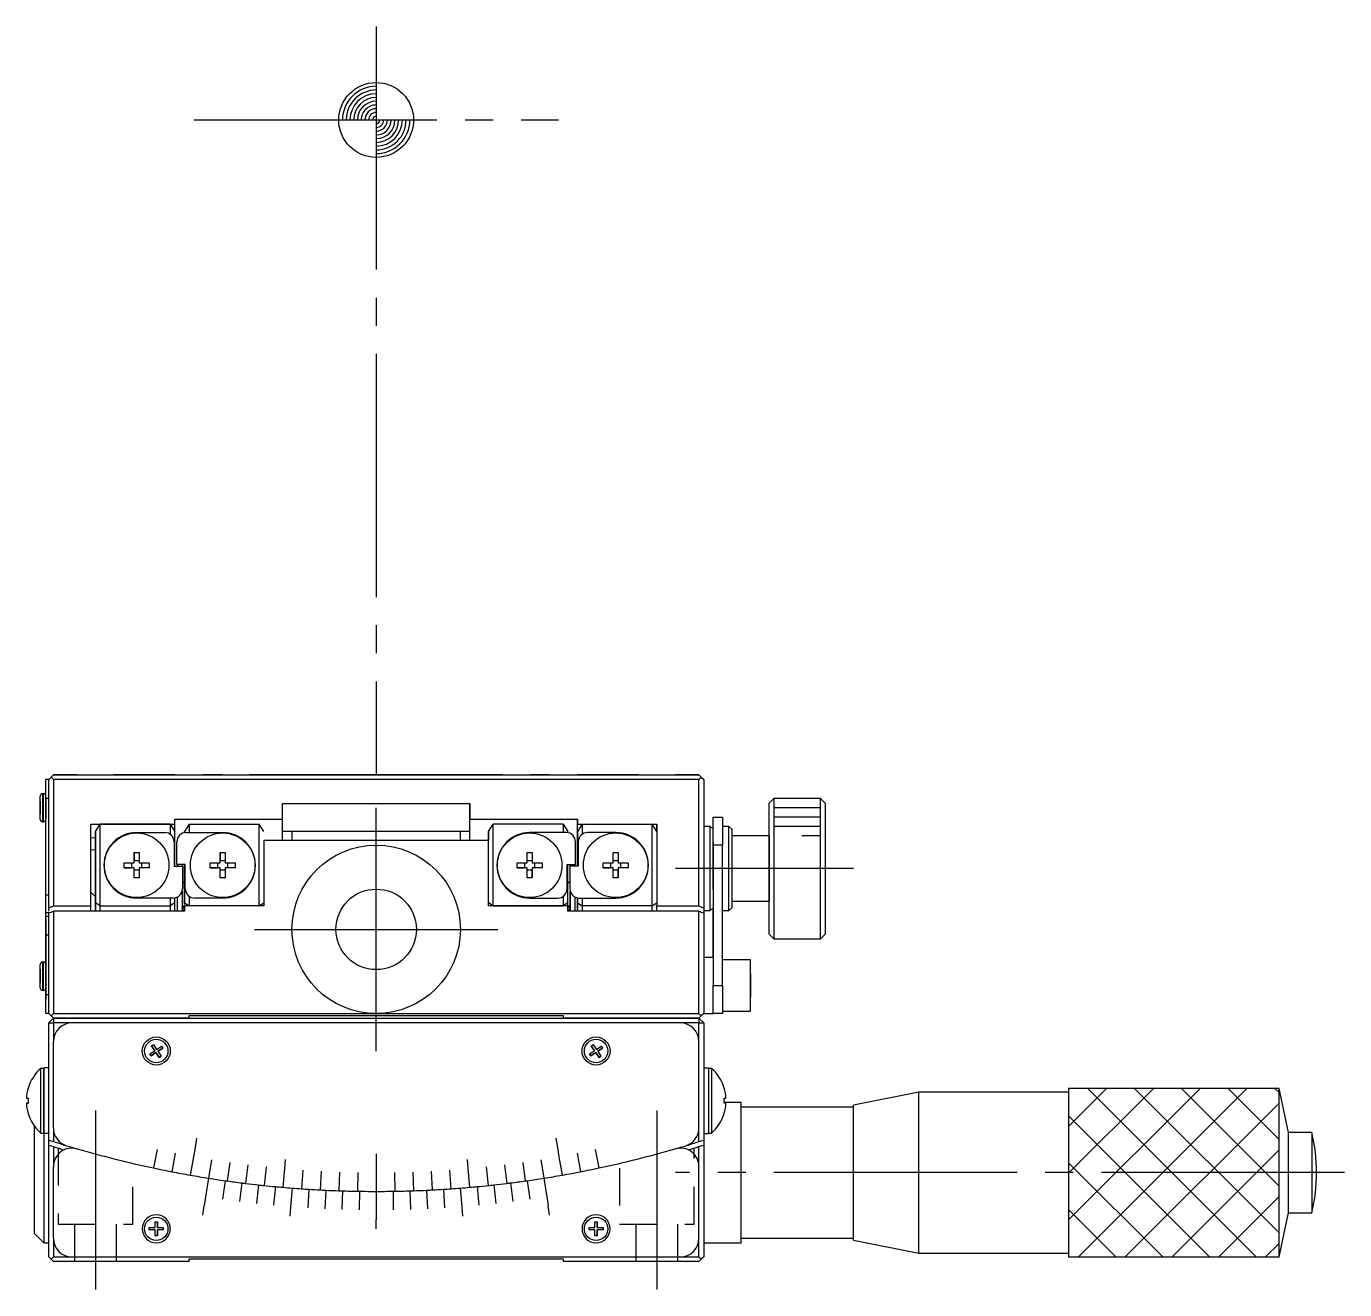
# Model space of a CAD drawing. Extents: x -70 to 134, y 107 to 279.
# Drawn here: x 1.6 to 72.1, y 118.4 to 185.9 of the extents above; entities that cross this region are included whole.
import ezdxf

# ---------------------------------------------------------------- set-up
doc = ezdxf.new("R2010")
doc.units = 0
doc.header["$MEASUREMENT"] = 0
doc.linetypes.add('CENTER', pattern=[17.5, 13, -1.5, 1.5, -1.5])
doc.linetypes.add('DASHED', pattern=[3.5, 2, -1.5])
doc.layers.get('0').update_dxf_attribs({"linetype": 'CONTINUOUS'})
doc.layers.add('CENTER', color=1, linetype='CENTER')

msp = doc.modelspace()

# ---------------------------------------------------------------- linework, layer by layer
at = {"color": 7, "linetype": 'Continuous'}
for p, q in [((3.091, 145.913), (2.966, 145.788)), ((2.966, 145.788), (3.091, 145.913)), ((3.091, 145.913), (37.591, 145.913)), ((4.341, 145.913), (3.091, 145.913)), ((8.341, 145.913), (6.341, 145.913)), ((8.341, 145.913), (6.341, 145.913)), ((8.341, 145.913), (6.341, 145.913)), ((8.341, 145.913), (6.341, 145.913)), ((8.341, 145.913), (6.341, 145.913)), ((8.341, 145.913), (6.341, 145.913)), ((8.341, 145.913), (6.341, 145.913)), ((8.341, 145.913), (6.341, 145.913)), ((9.591, 145.913), (6.341, 145.913)), ((12.091, 145.913), (11.091, 145.913)), ((27.091, 145.913), (13.591, 145.913)), ((18.341, 145.913), (15.341, 145.913)), ((18.341, 145.913), (15.341, 145.913)), ((18.341, 145.913), (15.341, 145.913)), ((18.341, 145.913), (15.341, 145.913)), ((21.591, 145.913), (19.091, 145.913)), ((21.591, 145.913), (19.091, 145.913)), ((25.341, 145.913), (22.341, 145.913)), ((25.341, 145.913), (22.341, 145.913)), ((25.341, 145.913), (22.341, 145.913)), ((25.341, 145.913), (22.341, 145.913)), ((29.591, 145.913), (28.591, 145.913)), ((34.341, 145.913), (31.091, 145.913)), ((34.341, 145.913), (32.341, 145.913)), ((34.341, 145.913), (32.341, 145.913)), ((34.341, 145.913), (32.341, 145.913)), ((34.341, 145.913), (32.341, 145.913)), ((34.341, 145.913), (32.341, 145.913)), ((34.341, 145.913), (32.341, 145.913)), ((34.341, 145.913), (32.341, 145.913)), ((34.341, 145.913), (32.341, 145.913)), ((37.591, 145.913), (36.341, 145.913)), ((37.591, 145.913), (37.716, 145.788)), ((2.691, 144.794), (2.691, 145.663)), ((2.691, 144.663), (2.691, 145.663)), ((2.841, 145.663), (2.691, 145.663)), ((2.841, 145.663), (2.691, 145.663)), ((2.841, 145.663), (2.966, 145.788)), ((2.966, 145.788), (2.841, 145.663)), ((2.841, 144.663), (2.841, 145.663)), ((2.966, 145.788), (3.091, 145.663)), ((3.091, 145.663), (3.091, 138.913)), ((37.591, 145.663), (3.091, 145.663)), ((37.591, 145.663), (37.716, 145.788)), ((37.591, 138.913), (37.591, 145.663)), ((37.716, 145.788), (37.841, 145.663)), ((37.841, 145.663), (37.841, 138.809)), ((2.391, 143.538), (2.391, 144.788)), ((2.391, 144.25), (2.391, 144.788)), ((2.391, 144.509), (2.391, 144.25)), ((2.391, 144.439), (2.391, 144.509)), ((2.391, 144.25), (2.391, 144.439)), ((2.391, 144.424), (2.391, 144.32)), ((2.391, 144.25), (2.391, 144.424)), ((2.566, 144.913), (2.516, 144.913)), ((2.691, 144.663), (2.691, 144.794)), ((2.691, 144.713), (2.691, 144.663)), ((2.691, 144.713), (2.691, 144.663)), ((2.691, 144.713), (2.691, 144.68)), ((2.691, 144.713), (2.691, 144.639)), ((2.691, 144.68), (2.691, 144.663)), ((2.691, 139.486), (2.691, 144.663)), ((2.691, 144.639), (2.691, 144.52)), ((2.691, 144.52), (2.691, 144.373)), ((2.841, 139.486), (2.841, 144.663)), ((2.841, 139.486), (2.841, 144.663)), ((41.591, 144.663), (41.341, 144.413)), ((41.341, 142.663), (41.341, 144.413)), ((41.341, 140.913), (41.341, 144.413)), ((41.591, 144.663), (41.591, 140.913)), ((44.091, 144.663), (41.591, 144.663)), ((44.091, 140.913), (44.091, 144.663)), ((44.341, 144.413), (44.091, 144.663)), ((44.341, 144.413), (44.341, 140.913)), ((2.391, 144.32), (2.391, 144.146)), ((2.391, 144.076), (2.391, 144.25)), ((2.391, 144.18), (2.391, 144.25)), ((2.391, 144.076), (2.391, 144.18)), ((2.391, 144.146), (2.391, 143.887)), ((2.391, 143.814), (2.391, 144.076)), ((2.391, 144.005), (2.391, 144.076)), ((2.391, 144.076), (2.391, 143.901)), ((2.391, 143.817), (2.391, 144.076)), ((2.391, 143.901), (2.391, 144.005)), ((2.391, 143.887), (2.391, 143.817)), ((2.391, 143.538), (2.391, 143.814)), ((2.691, 144.373), (2.691, 144.346)), ((2.691, 144.346), (2.691, 144.32)), ((2.691, 144.32), (2.691, 144.206)), ((2.691, 144.206), (2.691, 144.165)), ((2.691, 144.165), (2.691, 144.105)), ((2.691, 144.105), (2.691, 144.077)), ((2.691, 144.077), (2.691, 144.043)), ((2.691, 144.043), (2.691, 144.007)), ((2.691, 144.007), (2.691, 143.966)), ((2.691, 143.966), (2.691, 143.913)), ((2.691, 143.913), (2.691, 143.819)), ((2.691, 143.819), (2.691, 143.774)), ((2.691, 143.774), (2.691, 143.745)), ((2.691, 143.745), (2.691, 143.709)), ((2.691, 143.709), (2.691, 143.686)), ((15.341, 144.389), (25.341, 144.389)), ((15.341, 143.559), (15.341, 144.389)), ((25.341, 144.389), (25.341, 143.559)), ((25.341, 142.913), (25.341, 144.389)), ((25.341, 143.559), (25.341, 144.389)), ((2.516, 143.413), (2.566, 143.413)), ((2.691, 143.686), (2.691, 143.613)), ((2.691, 143.663), (2.691, 143.613)), ((2.691, 143.663), (2.691, 143.613)), ((2.691, 143.663), (2.691, 143.613)), ((2.691, 139.486), (2.691, 143.538)), ((5.091, 143.283), (5.591, 143.283)), ((5.091, 138.913), (5.091, 143.283)), ((5.341, 142.893), (5.591, 143.283)), ((5.591, 138.913), (5.591, 143.283)), ((9.341, 143.283), (5.591, 143.283)), ((5.591, 143.283), (9.341, 143.283)), ((9.341, 143.283), (9.591, 142.893)), ((9.341, 143.283), (9.591, 143.283)), ((9.341, 143.283), (9.341, 142.738)), ((9.591, 143.559), (15.341, 143.559)), ((9.591, 143.283), (9.591, 143.559)), ((9.591, 142.889), (9.591, 143.283)), ((10.341, 143.283), (10.091, 142.893)), ((10.341, 143.283), (14.091, 143.283)), ((10.341, 143.283), (10.341, 142.834)), ((14.091, 138.913), (14.091, 143.283)), ((14.341, 142.893), (14.091, 143.283)), ((15.341, 142.413), (15.341, 143.559)), ((25.341, 143.559), (31.091, 143.559)), ((25.341, 142.913), (25.341, 143.559)), ((25.341, 142.413), (25.341, 143.559)), ((26.341, 142.893), (26.591, 143.283)), ((26.591, 138.913), (26.591, 143.283)), ((30.341, 143.283), (26.591, 143.283)), ((30.341, 143.283), (30.591, 142.893)), ((30.341, 143.283), (30.341, 142.834)), ((31.091, 143.559), (31.091, 143.283)), ((31.091, 142.913), (31.091, 143.559)), ((31.341, 143.283), (31.091, 142.893)), ((31.091, 143.283), (31.341, 143.283)), ((31.091, 142.889), (31.091, 143.283)), ((31.341, 143.283), (35.091, 143.283)), ((31.341, 143.283), (35.091, 143.283)), ((31.341, 143.283), (31.341, 142.738)), ((35.091, 138.913), (35.091, 143.283)), ((35.341, 142.893), (35.091, 143.283)), ((35.091, 143.283), (35.341, 143.283)), ((35.341, 143.283), (35.341, 138.913)), ((35.341, 142.884), (35.341, 143.283)), ((38.191, 143.163), (37.841, 143.163)), ((38.341, 143.013), (38.191, 143.163)), ((38.191, 138.663), (38.191, 143.163)), ((38.341, 142.163), (38.341, 143.663)), ((38.341, 143.663), (38.841, 143.663)), ((38.341, 143.013), (38.341, 143.663)), ((38.841, 143.663), (38.841, 142.163)), ((39.191, 143.163), (38.841, 143.163)), ((39.191, 140.913), (39.191, 143.163)), ((39.341, 143.013), (39.191, 143.163)), ((39.341, 143.013), (39.341, 140.913)), ((5.341, 142.548), (5.091, 142.532)), ((5.341, 142.893), (5.341, 139.08)), ((5.341, 139.163), (5.341, 142.893)), ((7.541, 142.838), (9.041, 142.838)), ((9.541, 142.338), (9.541, 141.038)), ((9.591, 141.864), (9.591, 142.893)), ((9.691, 141.134), (9.691, 142.334)), ((10.091, 142.893), (10.091, 142.824)), ((10.091, 142.824), (10.091, 142.893)), ((10.191, 142.834), (12.141, 142.834)), ((14.341, 142.413), (14.341, 138.913)), ((26.341, 142.413), (14.341, 142.413)), ((26.341, 142.413), (14.341, 142.413)), ((15.341, 142.913), (25.341, 142.913)), ((15.841, 142.913), (15.841, 142.413)), ((24.841, 142.413), (24.841, 142.913)), ((26.341, 142.893), (26.341, 142.413)), ((26.341, 142.413), (26.341, 142.893)), ((26.341, 138.913), (26.341, 142.413)), ((30.491, 142.834), (28.541, 142.834)), ((30.591, 142.824), (30.591, 142.893)), ((30.991, 141.134), (30.991, 142.334)), ((31.091, 141.864), (31.091, 142.893)), ((31.091, 142.893), (31.091, 141.038)), ((31.141, 142.338), (31.141, 141.038)), ((31.141, 142.338), (31.141, 141.038)), ((33.141, 142.838), (31.641, 142.838)), ((38.341, 140.094), (38.341, 142.336)), ((38.341, 142.328), (38.341, 142.336)), ((38.341, 142.328), (38.341, 142.038)), ((41.341, 142.663), (39.341, 142.663)), ((41.341, 139.163), (41.341, 142.663)), ((41.341, 142.663), (41.341, 140.913)), ((5.091, 141.923), (5.341, 141.909)), ((7.411, 141.762), (7.671, 141.762)), ((7.411, 141.218), (7.411, 141.762)), ((7.411, 141.762), (7.411, 141.35)), ((7.671, 141.762), (7.671, 141.218)), ((9.541, 141.831), (9.591, 141.864)), ((9.591, 141.038), (9.591, 141.864)), ((12.011, 141.762), (12.271, 141.762)), ((12.011, 141.218), (12.011, 141.762)), ((12.011, 141.762), (12.011, 141.35)), ((12.271, 141.762), (12.271, 141.218)), ((28.411, 141.762), (28.671, 141.762)), ((28.411, 141.218), (28.411, 141.762)), ((28.671, 141.762), (28.671, 141.218)), ((28.671, 141.762), (28.671, 141.35)), ((31.091, 141.038), (31.091, 141.864)), ((31.141, 141.831), (31.091, 141.864)), ((33.011, 141.762), (33.271, 141.762)), ((33.011, 141.218), (33.011, 141.762)), ((33.271, 141.762), (33.271, 141.218)), ((33.271, 141.762), (33.271, 141.35)), ((38.341, 142.163), (38.341, 134.663)), ((38.841, 134.663), (38.841, 142.163)), ((6.868, 140.958), (6.868, 141.218)), ((6.868, 141.218), (7.411, 141.218)), ((7.411, 140.958), (6.868, 140.958)), ((6.868, 140.958), (7.28, 140.958)), ((7.28, 140.958), (7.28, 141.218)), ((7.411, 140.958), (7.28, 140.958)), ((7.411, 141.218), (7.411, 141.35)), ((7.411, 141.35), (7.671, 141.35)), ((7.411, 140.414), (7.411, 140.958)), ((7.411, 140.826), (7.411, 140.958)), ((7.671, 141.218), (8.215, 141.218)), ((7.671, 140.958), (7.671, 140.414)), ((8.215, 140.958), (7.671, 140.958)), ((7.803, 140.958), (7.671, 140.958)), ((7.803, 141.218), (7.803, 140.958)), ((8.215, 140.958), (7.803, 140.958)), ((8.215, 141.218), (8.215, 140.958)), ((9.541, 141.038), (9.991, 141.038)), ((10.141, 141.134), (9.691, 141.134)), ((9.716, 141.038), (9.716, 141.134)), ((9.716, 141.134), (9.716, 141.038)), ((9.966, 141.134), (9.966, 141.038)), ((9.991, 141.038), (9.991, 139.838)), ((10.091, 141.134), (10.091, 140.124)), ((10.091, 140.124), (10.091, 141.134)), ((10.141, 139.834), (10.141, 141.134)), ((11.468, 140.958), (11.468, 141.218)), ((11.468, 141.218), (12.011, 141.218)), ((12.011, 140.958), (11.468, 140.958)), ((11.468, 140.958), (11.88, 140.958)), ((11.88, 140.958), (11.88, 141.218)), ((12.011, 140.958), (11.88, 140.958)), ((12.011, 141.218), (12.011, 141.35)), ((12.011, 141.35), (12.271, 141.35)), ((12.011, 140.414), (12.011, 140.958)), ((12.011, 140.826), (12.011, 140.958)), ((12.271, 141.218), (12.815, 141.218)), ((12.271, 140.958), (12.271, 140.414)), ((12.815, 140.958), (12.271, 140.958)), ((12.403, 140.958), (12.271, 140.958)), ((12.403, 141.218), (12.403, 140.958)), ((12.815, 140.958), (12.403, 140.958)), ((12.815, 141.218), (12.815, 140.958)), ((27.868, 140.958), (27.868, 141.218)), ((27.868, 141.218), (28.411, 141.218)), ((28.411, 140.958), (27.868, 140.958)), ((27.868, 140.958), (28.28, 140.958)), ((28.28, 140.958), (28.28, 141.218)), ((28.411, 140.958), (28.28, 140.958)), ((28.411, 141.35), (28.671, 141.35)), ((28.411, 140.414), (28.411, 140.958)), ((28.671, 141.35), (28.671, 141.218)), ((28.671, 141.218), (29.215, 141.218)), ((28.671, 140.958), (28.671, 140.414)), ((29.215, 140.958), (28.671, 140.958)), ((28.671, 140.958), (28.671, 140.826)), ((28.803, 140.958), (28.671, 140.958)), ((28.803, 141.218), (28.803, 140.958)), ((29.215, 140.958), (28.803, 140.958)), ((29.215, 141.218), (29.215, 140.958)), ((30.541, 141.134), (30.991, 141.134)), ((30.541, 139.834), (30.541, 141.134)), ((30.591, 140.124), (30.591, 141.134)), ((30.691, 141.038), (30.691, 139.838)), ((31.141, 141.038), (30.691, 141.038)), ((30.691, 141.038), (30.691, 139.838)), ((30.716, 141.134), (30.716, 141.038)), ((30.716, 141.038), (30.716, 141.134)), ((30.966, 141.038), (30.966, 141.134)), ((32.468, 140.958), (32.468, 141.218)), ((32.468, 141.218), (33.011, 141.218)), ((33.011, 140.958), (32.468, 140.958)), ((32.468, 140.958), (32.88, 140.958)), ((32.88, 140.958), (32.88, 141.218)), ((33.011, 140.958), (32.88, 140.958)), ((33.011, 141.35), (33.271, 141.35)), ((33.011, 140.414), (33.011, 140.958)), ((33.271, 141.35), (33.271, 141.218)), ((33.271, 141.218), (33.815, 141.218)), ((33.271, 140.958), (33.271, 140.414)), ((33.815, 140.958), (33.271, 140.958)), ((33.403, 140.958), (33.271, 140.958)), ((33.271, 140.958), (33.271, 140.826)), ((33.403, 141.218), (33.403, 140.958)), ((33.815, 140.958), (33.403, 140.958)), ((33.815, 141.218), (33.815, 140.958)), ((39.191, 138.663), (39.191, 140.913)), ((39.341, 140.913), (39.341, 138.813)), ((41.341, 137.413), (41.341, 140.913)), ((41.341, 140.913), (41.341, 139.163)), ((41.591, 140.913), (41.591, 137.163)), ((44.091, 137.163), (44.091, 140.913)), ((44.341, 140.913), (44.341, 137.413)), ((7.411, 140.414), (7.411, 140.826)), ((7.671, 140.826), (7.411, 140.826)), ((7.671, 140.414), (7.411, 140.414)), ((10.102, 140.114), (9.991, 140.22)), ((12.011, 140.414), (12.011, 140.826)), ((12.271, 140.826), (12.011, 140.826)), ((12.271, 140.414), (12.011, 140.414)), ((28.671, 140.826), (28.411, 140.826)), ((28.671, 140.414), (28.411, 140.414)), ((28.671, 140.414), (28.671, 140.826)), ((30.691, 140.22), (30.581, 140.114)), ((33.271, 140.826), (33.011, 140.826)), ((33.271, 140.414), (33.011, 140.414)), ((33.271, 140.414), (33.271, 140.826)), ((2.691, 138.555), (2.691, 139.486)), ((2.691, 138.555), (2.691, 139.486)), ((2.841, 138.809), (2.841, 139.486)), ((5.209, 139.538), (5.091, 139.655)), ((5.334, 139.413), (5.209, 139.538)), ((9.966, 139.682), (9.966, 138.642)), ((10.091, 140.098), (10.142, 140.173)), ((10.091, 140.098), (10.091, 139.807)), ((10.091, 139.08), (10.091, 140.098)), ((10.091, 139.807), (10.091, 139)), ((30.591, 140.098), (30.541, 140.173)), ((30.591, 139.08), (30.591, 140.098)), ((30.716, 139.682), (30.716, 138.642)), ((30.716, 138.642), (30.716, 139.682)), ((38.341, 139.788), (38.341, 140.094)), ((2.841, 138.632), (2.841, 138.809)), ((3.091, 138.913), (5.091, 138.913)), ((5.091, 138.642), (5.091, 138.913)), ((5.334, 139.413), (5.334, 138.642)), ((5.334, 139.413), (5.341, 139.413)), ((5.341, 139.163), (5.341, 139.413)), ((5.341, 139.08), (5.341, 139.413)), ((5.591, 138.913), (5.341, 139.08)), ((5.341, 139.08), (5.341, 138.642)), ((5.341, 139.08), (5.341, 138.642)), ((5.591, 138.913), (9.341, 138.913)), ((5.591, 138.642), (5.591, 138.913)), ((9.491, 139.338), (7.541, 139.338)), ((9.341, 139.338), (9.341, 138.913)), ((9.591, 139.08), (9.341, 138.913)), ((9.341, 138.913), (9.341, 138.642)), ((9.591, 139.08), (9.591, 139.348)), ((9.591, 138.642), (9.591, 139.08)), ((9.716, 138.642), (9.716, 139.392)), ((9.716, 138.642), (9.716, 139.392)), ((10.091, 139.08), (10.341, 138.913)), ((10.091, 139.009), (10.091, 139.08)), ((10.091, 138.913), (10.091, 138.642)), ((10.341, 138.913), (10.091, 138.913)), ((10.091, 138.642), (10.091, 138.913)), ((10.341, 139.434), (10.341, 138.913)), ((14.091, 138.913), (10.341, 138.913)), ((14.091, 138.913), (10.341, 138.913)), ((12.141, 139.334), (10.641, 139.334)), ((14.091, 138.913), (14.341, 139.08)), ((14.341, 138.913), (14.091, 138.913)), ((26.591, 138.913), (26.341, 139.08)), ((26.591, 138.913), (26.341, 138.913)), ((26.591, 138.913), (30.341, 138.913)), ((30.341, 138.913), (26.591, 138.913)), ((28.541, 139.334), (30.041, 139.334)), ((30.341, 139.434), (30.341, 138.913)), ((30.591, 139.08), (30.341, 138.913)), ((30.591, 138.913), (30.341, 138.913)), ((30.591, 138.913), (30.591, 139.08)), ((30.591, 138.642), (30.591, 138.913)), ((30.966, 138.642), (30.966, 139.392)), ((31.091, 139.348), (31.091, 138.642)), ((31.091, 139.08), (31.091, 139.348)), ((31.091, 139.08), (31.341, 138.913)), ((31.091, 138.642), (31.091, 139.08)), ((31.191, 139.338), (33.141, 139.338)), ((31.341, 139.338), (31.341, 138.913)), ((35.091, 138.913), (31.341, 138.913)), ((31.341, 138.913), (31.341, 138.642)), ((35.091, 138.913), (35.341, 139.08)), ((35.091, 138.642), (35.091, 138.913)), ((35.341, 138.913), (37.591, 138.913)), ((35.341, 138.642), (35.341, 138.913)), ((37.841, 138.809), (37.841, 138.539)), ((38.191, 138.663), (38.341, 138.813)), ((38.341, 137.413), (38.341, 138.813)), ((39.191, 138.663), (39.341, 138.813)), ((39.341, 139.163), (41.341, 139.163)), ((41.341, 137.413), (41.341, 139.163)), ((2.691, 138.345), (2.691, 138.555)), ((2.691, 138.345), (2.691, 138.555)), ((2.691, 137.345), (2.691, 138.345)), ((2.691, 138.282), (2.691, 138.345)), ((2.841, 138.345), (2.691, 138.345)), ((2.691, 138.282), (2.691, 136.407)), ((2.841, 137.345), (2.841, 138.539)), ((3.091, 138.642), (3.091, 133.163)), ((10.091, 138.642), (3.091, 138.642)), ((37.591, 138.642), (30.591, 138.642)), ((37.591, 133.163), (37.591, 138.642)), ((37.841, 138.663), (38.191, 138.663)), ((37.841, 138.539), (37.841, 133.163)), ((38.841, 138.663), (39.191, 138.663)), ((38.341, 137.56), (38.341, 137.563)), ((38.341, 136.668), (38.341, 137.563)), ((38.341, 137.56), (38.341, 137.563)), ((38.341, 137.413), (38.341, 137.563)), ((38.341, 137.56), (38.341, 137.413)), ((38.341, 137.56), (38.341, 137.413)), ((38.341, 136.163), (38.341, 137.413)), ((38.341, 136.668), (38.341, 137.413)), ((41.341, 137.413), (41.591, 137.163)), ((44.091, 137.163), (44.341, 137.413)), ((2.691, 134.163), (2.691, 137.345)), ((2.841, 134.163), (2.841, 137.345)), ((2.841, 134.163), (2.841, 137.345)), ((38.341, 136.668), (38.341, 136.163)), ((38.341, 136.163), (38.341, 136.668)), ((41.591, 137.163), (44.091, 137.163)), ((2.691, 136.407), (2.691, 136.249)), ((2.691, 136.249), (2.691, 136.104)), ((2.691, 136.104), (2.691, 135.973)), ((2.691, 135.973), (2.691, 135.867)), ((38.341, 136.163), (37.841, 136.163)), ((40.341, 136.038), (38.841, 136.038)), ((40.341, 133.288), (40.341, 136.038)), ((40.341, 133.288), (40.341, 136.038)), ((2.391, 134.538), (2.391, 135.788)), ((2.391, 135.225), (2.391, 135.788)), ((2.391, 135.538), (2.391, 135.225)), ((2.391, 135.225), (2.391, 135.538)), ((2.566, 135.913), (2.516, 135.913)), ((2.691, 135.772), (2.691, 135.752)), ((2.691, 135.752), (2.691, 135.688)), ((2.691, 135.713), (2.691, 135.663)), ((2.691, 135.713), (2.691, 134.613)), ((2.691, 135.688), (2.691, 135.662)), ((40.341, 135.288), (40.341, 134.663)), ((40.341, 134.663), (40.341, 135.288)), ((2.391, 135.1), (2.391, 135.225)), ((2.391, 135.225), (2.391, 135.1)), ((2.391, 135.1), (2.391, 135.225)), ((2.391, 134.538), (2.391, 135.1)), ((2.391, 134.788), (2.391, 135.1)), ((2.391, 135.1), (2.391, 134.788)), ((2.691, 134.663), (2.691, 134.613)), ((2.691, 134.663), (2.691, 134.613)), ((2.691, 134.663), (2.691, 134.613)), ((38.341, 133.163), (38.341, 134.663)), ((38.841, 134.663), (38.841, 133.163)), ((40.341, 134.038), (40.341, 134.663)), ((40.341, 134.663), (40.341, 134.038)), ((2.516, 134.413), (2.566, 134.413)), ((2.691, 134.163), (2.691, 134.538)), ((2.691, 133.163), (2.691, 134.163)), ((2.691, 133.163), (2.691, 134.163)), ((2.841, 133.163), (2.841, 134.163)), ((2.841, 133.163), (2.691, 133.163)), ((2.966, 133.038), (2.841, 133.163)), ((3.091, 133.163), (2.966, 133.038)), ((3.091, 133.163), (20.341, 133.163)), ((20.341, 133.163), (37.591, 133.163)), ((37.716, 133.038), (37.591, 133.163)), ((37.841, 133.163), (37.716, 133.038)), ((37.841, 133.163), (38.341, 133.163)), ((38.841, 133.163), (38.341, 133.163)), ((38.841, 133.288), (40.341, 133.288)), ((3.091, 132.913), (2.841, 132.663)), ((2.841, 126.403), (2.841, 132.663)), ((2.841, 132.663), (3.091, 132.663)), ((3.091, 132.913), (2.966, 133.038)), ((10.341, 132.913), (3.091, 132.913)), ((3.091, 132.913), (10.341, 132.913)), ((3.091, 132.913), (3.091, 132.663)), ((3.091, 132.663), (3.091, 131.663)), ((4.091, 132.663), (3.091, 132.663)), ((36.591, 132.663), (4.091, 132.663)), ((10.341, 133.063), (30.341, 133.063)), ((10.341, 132.913), (10.341, 133.063)), ((10.341, 132.913), (30.341, 132.913)), ((30.341, 133.063), (30.341, 132.913)), ((30.341, 133.063), (30.341, 132.913)), ((37.591, 132.913), (30.341, 132.913)), ((30.341, 132.913), (37.591, 132.913)), ((37.591, 132.663), (36.591, 132.663)), ((37.591, 132.913), (37.716, 133.038)), ((37.591, 132.913), (37.591, 132.663)), ((37.591, 132.913), (37.841, 132.663)), ((37.591, 131.663), (37.591, 132.663)), ((37.591, 132.663), (37.841, 132.663)), ((37.841, 132.663), (37.841, 126.403)), ((3.091, 127.061), (3.091, 131.663)), ((8.245, 131.005), (8.505, 131.18)), ((8.575, 131.076), (8.315, 130.901)), ((8.315, 130.901), (8.575, 131.076)), ((8.33, 131.439), (8.434, 131.509)), ((8.505, 131.18), (8.33, 131.439)), ((8.33, 131.439), (8.505, 131.18)), ((8.434, 131.509), (8.608, 131.25)), ((8.749, 130.817), (8.575, 131.076)), ((8.575, 131.076), (8.749, 130.817)), ((8.608, 131.25), (8.868, 131.424)), ((8.937, 131.32), (8.678, 131.146)), ((8.678, 131.146), (8.937, 131.32)), ((8.678, 131.146), (8.853, 130.887)), ((8.868, 131.424), (8.937, 131.32)), ((31.745, 131.005), (32.005, 131.18)), ((32.075, 131.076), (31.815, 130.901)), ((31.815, 130.901), (32.075, 131.076)), ((31.83, 131.439), (31.934, 131.509)), ((32.005, 131.18), (31.83, 131.439)), ((31.83, 131.439), (32.005, 131.18)), ((31.934, 131.509), (32.108, 131.25)), ((32.249, 130.817), (32.075, 131.076)), ((32.075, 131.076), (32.249, 130.817)), ((32.108, 131.25), (32.368, 131.424)), ((32.437, 131.32), (32.178, 131.146)), ((32.178, 131.146), (32.437, 131.32)), ((32.178, 131.146), (32.353, 130.887)), ((32.368, 131.424), (32.437, 131.32)), ((37.591, 127.061), (37.591, 131.663)), ((8.315, 130.901), (8.245, 131.005)), ((8.245, 131.005), (8.315, 130.901)), ((8.853, 130.887), (8.749, 130.817)), ((8.749, 130.817), (8.853, 130.887)), ((31.815, 130.901), (31.745, 131.005)), ((31.745, 131.005), (31.815, 130.901)), ((32.353, 130.887), (32.249, 130.817)), ((32.249, 130.817), (32.353, 130.887)), ((2.591, 130.232), (2.42, 130.232)), ((2.42, 126.782), (2.42, 130.232)), ((2.841, 130.262), (2.591, 130.262)), ((2.591, 130.262), (2.591, 130.257)), ((2.591, 130.262), (2.591, 130.257)), ((2.591, 130.257), (2.591, 130.232)), ((2.841, 130.257), (2.591, 130.257)), ((2.591, 130.257), (2.591, 130.232)), ((2.591, 130.232), (2.591, 126.785)), ((2.591, 126.782), (2.591, 130.232)), ((37.841, 130.262), (38.091, 130.262)), ((37.841, 130.257), (38.091, 130.257)), ((38.091, 130.262), (38.091, 130.257)), ((38.091, 130.262), (38.091, 130.257)), ((38.091, 130.257), (38.091, 130.232)), ((38.091, 130.257), (38.091, 130.232)), ((38.091, 130.257), (38.091, 130.232)), ((38.091, 130.257), (38.091, 130.257)), ((38.091, 130.232), (38.091, 129.38)), ((38.263, 130.232), (38.091, 130.232)), ((38.091, 130.232), (38.091, 126.782)), ((38.263, 130.232), (38.263, 126.782)), ((1.743, 129.183), (1.746, 129.181)), ((38.091, 129.38), (38.091, 128.866)), ((38.937, 129.181), (38.94, 129.183)), ((49.341, 128.963), (45.841, 128.263)), ((49.341, 124.663), (49.341, 128.963)), ((57.341, 128.963), (49.341, 128.963)), ((68.591, 129.163), (57.341, 129.163)), ((57.341, 129.163), (57.341, 120.163)), ((69.091, 126.813), (68.591, 129.163)), ((68.591, 120.163), (68.591, 129.163)), ((1.649, 128.637), (1.746, 128.637)), ((1.746, 128.377), (1.649, 128.377)), ((1.649, 128.377), (1.746, 128.377)), ((1.746, 128.637), (1.746, 128.377)), ((38.091, 128.866), (38.091, 128.596)), ((38.091, 128.596), (38.091, 128.146)), ((38.937, 128.377), (38.937, 128.637)), ((38.937, 128.637), (39.034, 128.637)), ((39.034, 128.377), (38.937, 128.377)), ((39.034, 128.377), (38.937, 128.377)), ((39.841, 128.413), (38.938, 128.413)), ((39.841, 120.913), (39.841, 128.413)), ((45.841, 124.663), (45.841, 128.263)), ((1.746, 127.834), (1.743, 127.832)), ((1.746, 127.834), (1.743, 127.832)), ((38.091, 128.146), (38.091, 127.967)), ((38.091, 127.967), (38.091, 127.337)), ((38.94, 127.832), (38.937, 127.834)), ((38.94, 127.832), (38.937, 127.834)), ((45.841, 128.163), (39.841, 128.163)), ((2.091, 121.413), (2.091, 127.141)), ((3.091, 127.061), (3.091, 126.323)), ((37.591, 126.323), (37.591, 127.061)), ((38.091, 127.337), (38.091, 126.948)), ((38.091, 126.948), (38.091, 126.83)), ((38.091, 126.83), (38.091, 126.779)), ((70.341, 126.813), (69.091, 126.813)), ((69.091, 122.513), (69.091, 126.813)), ((70.341, 126.813), (70.341, 124.663)), ((2.42, 126.782), (2.591, 126.782)), ((2.591, 126.785), (2.591, 126.757)), ((2.591, 126.782), (2.591, 126.757)), ((2.591, 126.782), (2.591, 120.913)), ((2.841, 126.757), (2.591, 126.757)), ((2.841, 126.14), (2.841, 126.403)), ((2.841, 120.163), (2.841, 126.14)), ((37.841, 126.757), (38.091, 126.757)), ((37.841, 126.403), (37.841, 126.14)), ((37.841, 126.14), (37.841, 120.163)), ((38.091, 126.782), (38.091, 126.762)), ((38.091, 126.782), (38.263, 126.782)), ((38.091, 126.782), (38.091, 126.757)), ((38.091, 126.779), (38.091, 126.757)), ((3.091, 126.061), (3.091, 124.975)), ((37.591, 124.975), (37.591, 126.061)), ((3.091, 121.163), (3.091, 124.975)), ((37.591, 121.163), (37.591, 124.975)), ((45.841, 121.063), (45.841, 124.663)), ((49.341, 120.363), (49.341, 124.663)), ((70.341, 124.663), (70.341, 122.513)), ((8.529, 122.038), (8.654, 122.038)), ((8.529, 121.725), (8.529, 122.038)), ((8.654, 122.038), (8.654, 121.725)), ((8.654, 121.725), (8.654, 122.038)), ((32.029, 122.038), (32.154, 122.038)), ((32.029, 121.725), (32.029, 122.038)), ((32.154, 122.038), (32.154, 121.725)), ((32.154, 121.725), (32.154, 122.038)), ((68.591, 120.163), (69.091, 122.513)), ((69.091, 122.513), (70.341, 122.513)), ((2.091, 121.413), (2.591, 120.913)), ((3.091, 121.163), (3.091, 120.163)), ((8.216, 121.725), (8.529, 121.725)), ((8.216, 121.6), (8.216, 121.725)), ((8.529, 121.6), (8.216, 121.6)), ((8.529, 121.288), (8.529, 121.6)), ((8.654, 121.288), (8.529, 121.288)), ((8.654, 121.725), (8.966, 121.725)), ((8.966, 121.6), (8.654, 121.6)), ((8.654, 121.6), (8.654, 121.288)), ((8.654, 121.288), (8.654, 121.6)), ((8.966, 121.725), (8.966, 121.6)), ((8.966, 121.6), (8.966, 121.725)), ((31.716, 121.725), (32.029, 121.725)), ((31.716, 121.6), (31.716, 121.725)), ((32.029, 121.6), (31.716, 121.6)), ((32.029, 121.288), (32.029, 121.6)), ((32.154, 121.288), (32.029, 121.288)), ((32.154, 121.725), (32.466, 121.725)), ((32.466, 121.6), (32.154, 121.6)), ((32.154, 121.6), (32.154, 121.288)), ((32.154, 121.288), (32.154, 121.6)), ((32.466, 121.725), (32.466, 121.6)), ((32.466, 121.6), (32.466, 121.725)), ((37.591, 120.163), (37.591, 121.163)), ((39.841, 121.163), (45.841, 121.163)), ((2.591, 120.913), (2.841, 120.913)), ((37.841, 120.913), (39.841, 120.913)), ((45.841, 121.063), (49.341, 120.363)), ((2.966, 120.038), (2.841, 120.163)), ((3.091, 120.163), (2.966, 120.038)), ((2.966, 120.038), (3.091, 119.913)), ((3.091, 120.163), (4.091, 120.163)), ((10.341, 119.913), (3.091, 119.913)), ((4.091, 120.163), (36.591, 120.163)), ((10.341, 120.063), (30.341, 120.063)), ((10.341, 119.913), (10.341, 120.063)), ((30.341, 120.063), (30.341, 119.913)), ((37.591, 119.913), (30.341, 119.913)), ((36.591, 120.163), (37.591, 120.163)), ((37.716, 120.038), (37.591, 120.163)), ((37.591, 119.913), (37.716, 120.038)), ((37.841, 120.163), (37.716, 120.038)), ((49.341, 120.363), (57.341, 120.363)), ((57.341, 120.163), (68.591, 120.163))]:
    msp.add_line(p, q, dxfattribs=at)
at = {"color": 3, "linetype": 'Continuous'}
for p, q in [((2.516, 144.913), (2.516, 143.413)), ((2.566, 144.582), (2.566, 144.913)), ((2.566, 143.413), (2.566, 144.582)), ((2.841, 144.663), (2.691, 144.663)), ((44.091, 144.163), (41.591, 144.163)), ((44.091, 143.663), (41.591, 143.663)), ((44.091, 143.163), (41.591, 143.163)), ((44.091, 142.663), (43.091, 142.663)), ((38.841, 142.163), (38.341, 142.163)), ((2.841, 139.486), (2.691, 139.486)), ((2.841, 138.555), (2.691, 138.555)), ((2.841, 137.345), (2.691, 137.345)), ((2.691, 135.973), (2.691, 135.323)), ((2.516, 135.913), (2.516, 134.413)), ((2.566, 134.413), (2.566, 135.913)), ((2.691, 135.867), (2.691, 135.788)), ((2.691, 134.985), (2.691, 134.491)), ((2.691, 134.985), (2.691, 134.491)), ((2.691, 134.556), (2.691, 134.058)), ((2.691, 134.556), (2.691, 134.058)), ((38.341, 134.663), (38.841, 134.663)), ((2.691, 134.538), (2.691, 134.464)), ((2.691, 134.538), (2.691, 134.436)), ((2.691, 134.538), (2.691, 134.418)), ((2.691, 134.538), (2.691, 134.413)), ((2.691, 134.538), (2.691, 134.418)), ((2.691, 134.538), (2.691, 134.436)), ((2.691, 134.538), (2.691, 134.464)), ((2.691, 133.998), (2.691, 134.491)), ((2.691, 133.998), (2.691, 134.491)), ((2.691, 134.413), (2.691, 133.913)), ((2.841, 134.163), (2.691, 134.163)), ((2.691, 133.413), (2.691, 133.913)), ((57.341, 127.134), (59.37, 129.163)), ((57.341, 124.634), (61.87, 129.163)), ((57.341, 122.134), (64.37, 129.163)), ((57.87, 120.163), (66.87, 129.163)), ((58.37, 129.163), (67.37, 120.163)), ((60.87, 129.163), (68.591, 121.441)), ((63.37, 129.163), (68.591, 123.941)), ((65.87, 129.163), (68.591, 126.441)), ((68.37, 129.163), (68.591, 128.941)), ((60.37, 120.163), (68.591, 128.384)), ((57.341, 127.691), (64.87, 120.163)), ((10.747, 126.502), (10.661, 126.01)), ((29.936, 126.502), (30.022, 126.01)), ((8.646, 125.892), (8.439, 124.914)), ((9.608, 125.696), (9.418, 124.715)), ((10.574, 125.517), (10.4, 124.533)), ((10.661, 126.01), (10.574, 125.517)), ((20.341, 125.663), (20.341, 125.163)), ((30.022, 126.01), (30.109, 125.517)), ((30.109, 125.517), (30.283, 124.533)), ((31.074, 125.696), (31.265, 124.715)), ((32.036, 125.892), (32.244, 124.914)), ((62.87, 120.163), (68.591, 125.884)), ((11.542, 125.355), (11.386, 124.368)), ((12.513, 125.21), (12.374, 124.22)), ((13.486, 125.082), (13.364, 124.089)), ((14.462, 124.971), (14.357, 123.976)), ((15.439, 124.877), (15.352, 123.881)), ((15.483, 125.375), (15.439, 124.877)), ((16.418, 124.8), (16.348, 123.802)), ((17.398, 124.74), (17.345, 123.741)), ((18.378, 124.697), (18.343, 123.698)), ((20.341, 125.163), (20.341, 124.663)), ((22.305, 124.697), (22.339, 123.698)), ((23.285, 124.74), (23.338, 123.741)), ((24.265, 124.8), (24.335, 123.802)), ((25.2, 125.375), (25.244, 124.877)), ((25.244, 124.877), (25.331, 123.881)), ((26.221, 124.971), (26.326, 123.976)), ((27.197, 125.082), (27.318, 124.089)), ((28.17, 125.21), (28.309, 124.22)), ((29.141, 125.355), (29.297, 124.368)), ((57.341, 125.191), (62.37, 120.163)), ((11.386, 124.368), (11.229, 123.38)), ((12.275, 124.234), (12.134, 123.244)), ((13.166, 124.114), (13.041, 123.122)), ((14.059, 124.008), (13.949, 123.015)), ((19.36, 124.671), (19.342, 123.671)), ((20.341, 124.663), (20.341, 123.663)), ((21.323, 124.671), (21.341, 123.671)), ((26.624, 124.008), (26.733, 123.015)), ((27.517, 124.114), (27.642, 123.122)), ((28.408, 124.234), (28.549, 123.244)), ((29.297, 124.368), (29.454, 123.38)), ((11.229, 123.38), (11.151, 122.886)), ((14.954, 123.917), (14.86, 122.921)), ((15.85, 123.839), (15.771, 122.842)), ((16.747, 123.776), (16.684, 122.778)), ((17.645, 123.726), (17.598, 122.727)), ((18.543, 123.691), (18.512, 122.691)), ((19.442, 123.67), (19.427, 122.67)), ((20.341, 123.663), (20.341, 122.663)), ((21.241, 123.67), (21.256, 122.67)), ((22.14, 123.691), (22.171, 122.691)), ((23.038, 123.726), (23.085, 122.727)), ((23.936, 123.776), (23.999, 122.778)), ((24.833, 123.839), (24.912, 122.842)), ((25.729, 123.917), (25.823, 122.921)), ((29.454, 123.38), (29.532, 122.886)), ((65.37, 120.163), (68.591, 123.384)), ((11.073, 122.392), (11.151, 122.886)), ((15.771, 122.842), (15.732, 122.344)), ((20.341, 122.663), (20.341, 122.163)), ((24.912, 122.842), (24.951, 122.344)), ((29.61, 122.392), (29.532, 122.886)), ((57.341, 122.691), (59.87, 120.163)), ((20.341, 121.663), (20.341, 122.163)), ((67.87, 120.163), (68.591, 120.884)), ((57.341, 120.191), (57.37, 120.163))]:
    msp.add_line(p, q, dxfattribs=at)
at = {"color": 3, "linetype": 'DASHED'}
for p, q in [((3.341, 125.983), (3.341, 121.913)), ((37.341, 121.913), (37.341, 125.983)), ((7.341, 121.913), (7.341, 124.902)), ((33.341, 124.902), (33.341, 121.913)), ((3.341, 121.913), (7.341, 121.913)), ((4.216, 121.913), (4.216, 119.913)), ((6.466, 119.913), (6.466, 121.913)), ((33.341, 121.913), (37.341, 121.913)), ((34.216, 121.913), (34.216, 119.913)), ((36.466, 119.913), (36.466, 121.913))]:
    msp.add_line(p, q, dxfattribs=at)
at = {"color": 3, "linetype": 'Continuous', "const_width": 0.1}
for points in [[(9.966, 138.77), (9.996, 138.807), (10.027, 138.844), (10.059, 138.881), (10.091, 138.918)], [(10.091, 138.735), (10.054, 138.688), (10.02, 138.642)], [(30.716, 138.77), (30.687, 138.807), (30.656, 138.844), (30.624, 138.881), (30.591, 138.918)], [(30.591, 138.735), (30.629, 138.688), (30.663, 138.642)]]:
    msp.add_lwpolyline(points, dxfattribs=at)
at = {"color": 7, "linetype": 'Continuous'}
for centre, radius in [((20.341, 180.913), 2), ((7.541, 141.088), 1.725), ((12.141, 141.088), 1.725), ((28.541, 141.088), 1.725), ((33.141, 141.088), 1.725), ((20.341, 137.663), 4.5), ((20.341, 137.663), 2.15), ((8.591, 131.163), 0.75), ((32.091, 131.163), 0.75)]:
    msp.add_circle(centre, radius, dxfattribs=at)
at = {"color": 3, "linetype": 'Continuous'}
for centre in [(8.591, 131.163), (32.091, 131.163), (8.591, 121.663), (32.091, 121.663)]:
    msp.add_circle(centre, 0.625, dxfattribs=at)
at = {"color": 7, "linetype": 'Continuous'}
for centre, radius, start, end in [((20.341, 180.913), 1.8, 90, 180), ((20.341, 180.913), 1.6, 90, 180), ((20.341, 180.913), 1.4, 90, 179.99995), ((20.341, 180.913), 1.2, 90, 179.99997), ((20.341, 180.913), 1, 90, 179.99996), ((20.341, 180.913), 0.8, 89.9998, 180.00009), ((20.341, 180.913), 0.6, 89.99994, 180), ((20.341, 180.913), 0.4, 90, 180), ((20.341, 180.913), 0.2, 90, 180), ((20.341, 180.913), 1.2, 270, 359.99997), ((20.341, 180.913), 1.8, 270, 0), ((20.341, 180.913), 1.6, 270, 0), ((20.341, 180.913), 1.4, 270, 359.99995), ((20.341, 180.913), 1, 270, 359.99996), ((20.341, 180.913), 0.6, 269.99994, 0), ((20.341, 180.913), 0.4, 270, 0), ((20.341, 180.913), 0.2, 270, 0), ((20.341, 180.913), 0.8, 270.0002, 359.99991), ((2.516, 144.788), 0.125, 90, 180), ((2.566, 144.788), 0.125, 0, 90), ((2.516, 143.538), 0.125, 180, 270), ((2.566, 143.538), 0.125, 270, 0), ((7.541, 141.088), 1.75, 90, 270), ((9.041, 142.338), 0.5, 0, 90), ((10.191, 142.334), 0.5, 90, 180), ((12.141, 141.084), 1.75, 270, 90), ((28.541, 141.084), 1.75, 90, 270), ((30.491, 142.334), 0.5, 0, 90), ((31.641, 142.338), 0.5, 90, 180), ((33.141, 141.088), 1.75, 270, 90), ((9.491, 139.838), 0.5, 270, 0), ((10.641, 139.834), 0.5, 180, 270), ((30.041, 139.834), 0.5, 270, 0), ((31.191, 139.838), 0.5, 180, 270), ((-14.409, 180.913), 45.5, 292.27924, 292.61987), ((55.091, 180.913), 45.5, 247.38013, 247.72076), ((-14.409, 180.913), 45.75, 292.15102, 292.48947), ((55.091, 180.913), 45.75, 247.51053, 247.84898), ((2.516, 135.788), 0.125, 90, 180), ((2.566, 135.788), 0.125, 0, 90), ((2.516, 134.538), 0.125, 180, 270), ((2.566, 134.538), 0.125, 270, 0), ((4.091, 131.663), 1, 90, 180), ((36.591, 131.663), 1, 0, 90), ((3.941, 128.507), 2.3, 131.40962, 162.92002), ((36.741, 128.507), 2.3, 17.07998, 48.59038), ((3.941, 128.507), 2.296, 162.93442, 176.75462), ((36.741, 128.507), 2.296, 3.24538, 17.06558), ((3.941, 128.507), 2.296, 183.24538, 197.06558), ((36.741, 128.507), 2.296, 342.93442, 356.75462), ((3.941, 128.507), 2.3, 197.07998, 228.59038), ((36.741, 128.507), 2.3, 311.40962, 342.92002), ((4.091, 127.061), 1, 180, 253.20855), ((36.591, 127.061), 1, 286.79145, 0), ((61.221, 124.663), 9.37, 0, 13.26503), ((20.341, 180.913), 57.25, 252.20111, 252.4637), ((20.341, 180.913), 57.5, 252.28107, 252.5424), ((20.341, 180.913), 57.25, 252.4637, 253.20855), ((20.341, 180.913), 57.25, 253.20855, 253.80126), ((20.341, 180.913), 57.25, 286.19874, 286.79145), ((20.341, 180.913), 57.25, 286.79145, 287.5363), ((20.341, 180.913), 57.25, 287.5363, 287.79889), ((20.341, 180.913), 57.5, 287.4576, 287.71893), ((20.341, 180.913), 57.5, 252.5424, 253.14643), ((4.091, 124.975), 1, 73.80126, 180), ((20.341, 180.913), 57.25, 253.80126, 258), ((20.341, 180.913), 57.25, 253.80126, 258), ((20.341, 180.913), 57.25, 282, 286.19874), ((20.341, 180.913), 57.25, 282, 286.19874), ((36.591, 124.975), 1, 0, 106.19874), ((20.341, 180.913), 57.5, 286.85357, 287.4576), ((20.341, 180.913), 57.25, 258, 259), ((20.341, 180.913), 57.25, 258, 259), ((20.341, 180.913), 57.25, 259, 260), ((20.341, 180.913), 57.25, 259, 260), ((20.341, 180.913), 57.25, 280, 281), ((20.341, 180.913), 57.25, 280, 281), ((20.341, 180.913), 57.25, 281, 282), ((20.341, 180.913), 57.25, 281, 282), ((20.341, 180.913), 57.25, 260, 261), ((20.341, 180.913), 57.25, 260, 261), ((20.341, 180.913), 57.25, 261, 261.9), ((20.341, 180.913), 57.25, 261, 261.9), ((20.341, 180.913), 57.25, 261.9, 262), ((20.341, 180.913), 57.25, 261.9, 262), ((20.341, 180.913), 57.25, 262, 262.8), ((20.341, 180.913), 57.25, 262, 262.8), ((20.341, 180.913), 57.25, 262.8, 263), ((20.341, 180.913), 57.25, 262.8, 263), ((20.341, 180.913), 57.25, 263, 263.7), ((20.341, 180.913), 57.25, 263, 263.7), ((20.341, 180.913), 57.25, 263.7, 264), ((20.341, 180.913), 57.25, 263.7, 264), ((20.341, 180.913), 57.25, 276, 276.3), ((20.341, 180.913), 57.25, 276, 276.3), ((20.341, 180.913), 57.25, 276.3, 277), ((20.341, 180.913), 57.25, 276.3, 277), ((20.341, 180.913), 57.25, 277, 277.2), ((20.341, 180.913), 57.25, 277, 277.2), ((20.341, 180.913), 57.25, 277.2, 278), ((20.341, 180.913), 57.25, 277.2, 278), ((20.341, 180.913), 57.25, 278, 278.1), ((20.341, 180.913), 57.25, 278, 278.1), ((20.341, 180.913), 57.25, 278.1, 279), ((20.341, 180.913), 57.25, 278.1, 279), ((20.341, 180.913), 57.25, 279, 280), ((20.341, 180.913), 57.25, 279, 280), ((61.221, 124.663), 9.37, 346.73497, 0), ((20.341, 180.913), 57.25, 264, 264.6), ((20.341, 180.913), 57.25, 264, 264.6), ((20.341, 180.913), 57.25, 264.6, 265), ((20.341, 180.913), 57.25, 264.6, 265), ((20.341, 180.913), 57.25, 265, 265.5), ((20.341, 180.913), 57.25, 265, 265.5), ((20.341, 180.913), 57.25, 265.5, 266), ((20.341, 180.913), 57.25, 265.5, 266), ((20.341, 180.913), 57.25, 266, 266.4), ((20.341, 180.913), 57.25, 266, 266.4), ((20.341, 180.913), 57.25, 266.4, 267), ((20.341, 180.913), 57.25, 266.4, 267), ((20.341, 180.913), 57.25, 267, 267.3), ((20.341, 180.913), 57.25, 267, 267.3), ((20.341, 180.913), 57.25, 267.3, 268), ((20.341, 180.913), 57.25, 267.3, 268), ((20.341, 180.913), 57.25, 268, 268.2), ((20.341, 180.913), 57.25, 268, 268.2), ((20.341, 180.913), 57.25, 268.2, 269), ((20.341, 180.913), 57.25, 268.2, 269), ((20.341, 180.913), 57.25, 269, 269.1), ((20.341, 180.913), 57.25, 269, 269.1), ((20.341, 180.913), 57.25, 269.1, 270), ((20.341, 180.913), 57.25, 269.1, 270), ((20.341, 180.913), 57.25, 270, 270.9), ((20.341, 180.913), 57.25, 270, 270.9), ((20.341, 180.913), 57.25, 270.9, 271), ((20.341, 180.913), 57.25, 270.9, 271), ((20.341, 180.913), 57.25, 271, 271.8), ((20.341, 180.913), 57.25, 271, 271.8), ((20.341, 180.913), 57.25, 271.8, 272), ((20.341, 180.913), 57.25, 271.8, 272), ((20.341, 180.913), 57.25, 272, 272.7), ((20.341, 180.913), 57.25, 272, 272.7), ((20.341, 180.913), 57.25, 272.7, 273), ((20.341, 180.913), 57.25, 272.7, 273), ((20.341, 180.913), 57.25, 273, 273.6), ((20.341, 180.913), 57.25, 273, 273.6), ((20.341, 180.913), 57.25, 273.6, 274), ((20.341, 180.913), 57.25, 273.6, 274), ((20.341, 180.913), 57.25, 274, 274.5), ((20.341, 180.913), 57.25, 274, 274.5), ((20.341, 180.913), 57.25, 274.5, 275), ((20.341, 180.913), 57.25, 274.5, 275), ((20.341, 180.913), 57.25, 275, 275.4), ((20.341, 180.913), 57.25, 275, 275.4), ((20.341, 180.913), 57.25, 275.4, 276), ((20.341, 180.913), 57.25, 275.4, 276), ((8.591, 121.663), 0.75, 90, 0), ((8.591, 121.663), 0.75, 0, 90), ((32.091, 121.663), 0.75, 90, 0), ((32.091, 121.663), 0.75, 0, 90), ((4.091, 121.163), 1, 180, 270), ((36.591, 121.163), 1, 270, 0)]:
    msp.add_arc(centre, radius, start, end, dxfattribs=at)
at = {"layer": 'CENTER', "color": 1, "linetype": 'CENTER'}
for p, q in [((20.341, 185.913), (20.341, 145.913)), ((10.591, 180.913), (30.091, 180.913)), ((20.341, 131.163), (20.341, 144.163)), ((45.841, 140.913), (36.341, 140.913)), ((13.841, 137.663), (26.841, 137.663)), ((5.341, 127.983), (5.341, 118.413)), ((35.341, 127.983), (35.341, 118.413)), ((72.091, 124.663), (36.341, 124.663))]:
    msp.add_line(p, q, dxfattribs=at)

doc.saveas('drawing.dxf')
